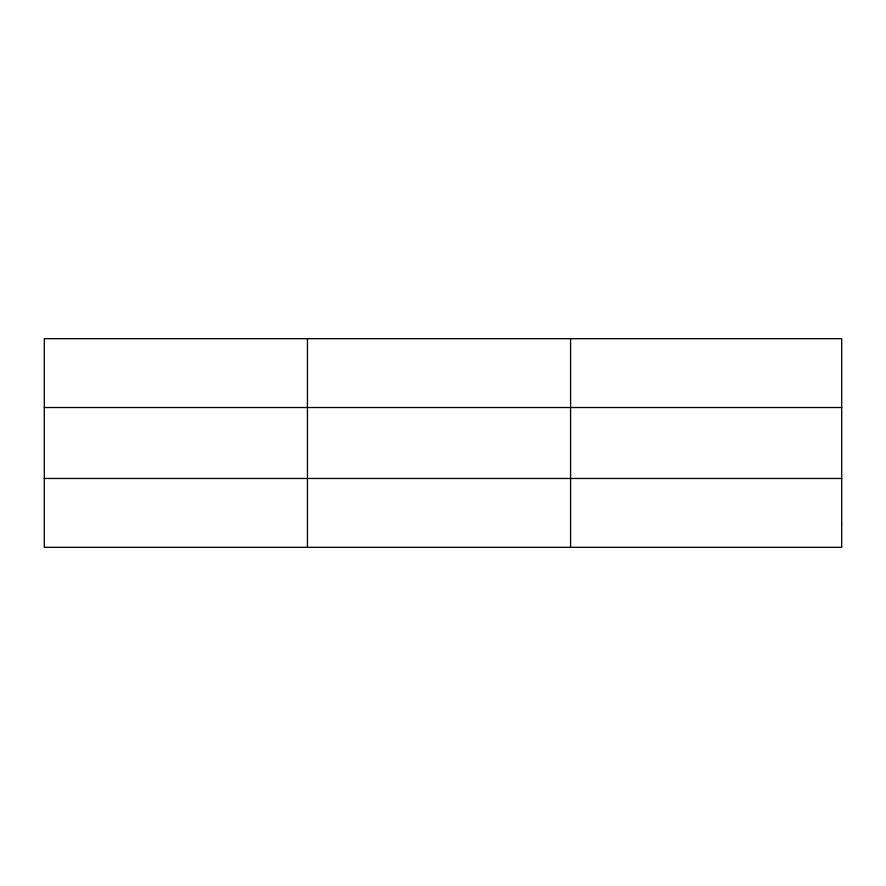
<?xml version="1.0" encoding="UTF-8"?>
<svg xmlns="http://www.w3.org/2000/svg" width="886" height="886" viewBox="0 0 886 886"><rect width="100%" height="100%" fill="white"/><g stroke="black" fill="none" stroke-linecap="round" stroke-linejoin="round"><path stroke-width="1.33" d="M307.442 547.326L307.442 338.673M570.584 547.326L570.584 338.673M44.3 407.527L841.7 407.527M44.3 478.473L841.7 478.473M841.7 524.379L841.7 547.326L44.3 547.326L44.3 338.673L841.7 338.673L841.7 524.379"/></g></svg>
